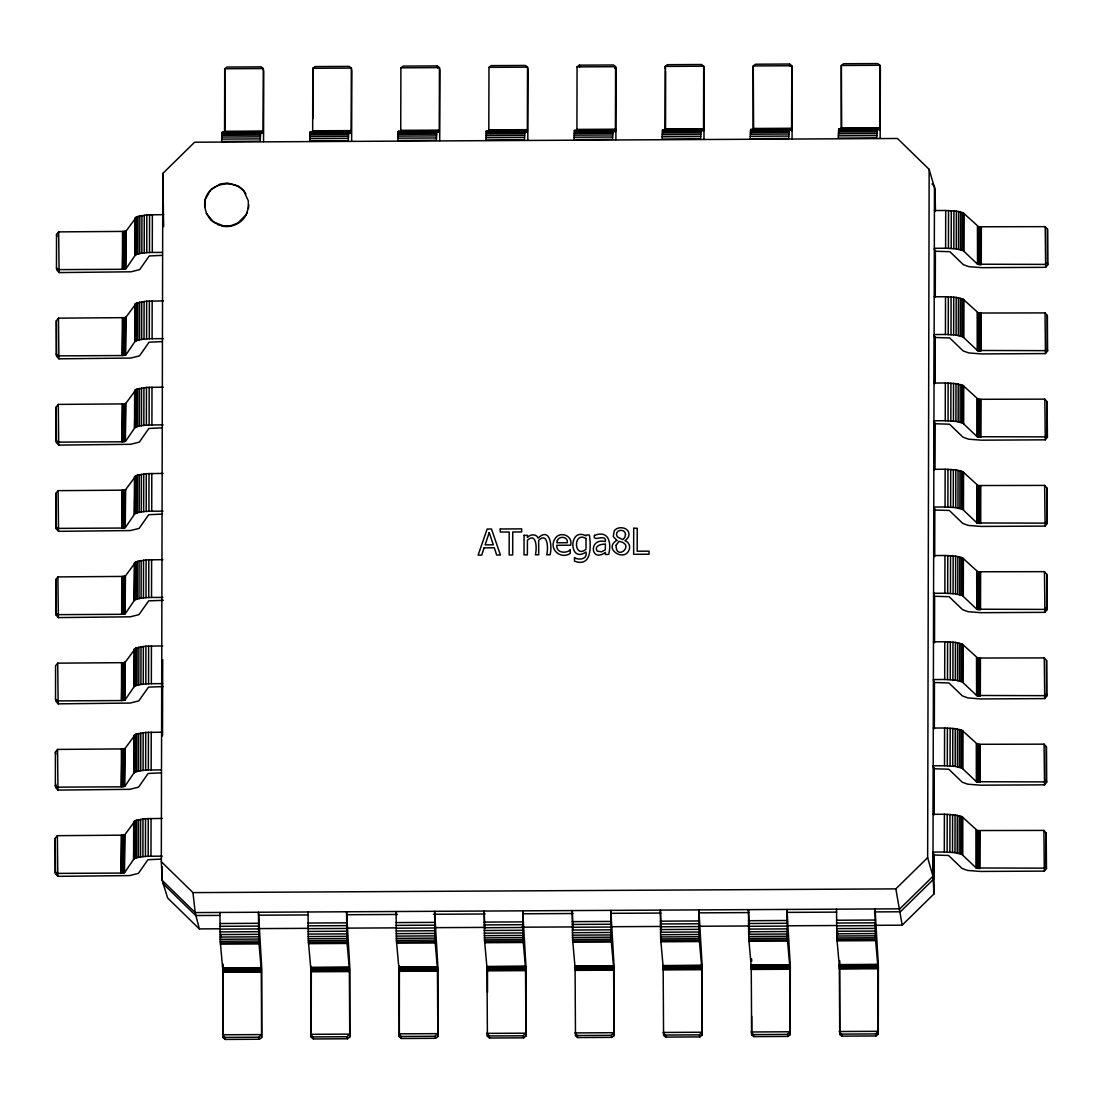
<?xml version="1.0" encoding="UTF-8"?>
<svg xmlns="http://www.w3.org/2000/svg" width="1103" height="1103" viewBox="0 0 1103 1103"><rect width="100%" height="100%" fill="white"/><g stroke="black" fill="none" stroke-linecap="round" stroke-linejoin="round"><path stroke-width="1.5" d="M161.162 859.113L147.926 859.72L138.385 873.383L129.74 875.575L57.783 876.347L55.508 873.755L55.15 871.715L55.219 838.294L57.356 835.674L123.426 835.164L124.901 834.654L135.324 820.563L145.527 818.688L162.348 818.426M161.355 772.858L148.119 773.465L138.578 787.142L129.92 789.321L57.976 790.093L55.688 787.501L55.343 785.46L55.412 752.039L57.535 749.42L123.619 748.909L125.08 748.399L135.517 734.308L145.72 732.433L162.541 732.171M163.161 686.604L148.533 687.1L138.771 700.888L130.113 703.066L58.156 703.852L55.881 701.246L55.522 699.205L55.591 665.785L57.728 663.165L123.812 662.655L125.273 662.145L135.697 648.054L145.913 646.179L162.72 645.917M163.341 600.349L148.712 600.845L138.95 614.633L130.292 616.811L58.349 617.597L56.074 614.991L55.715 612.951L55.784 579.53L57.907 576.91L123.991 576.414L125.452 575.89L135.89 561.813L146.092 559.924L162.913 559.662M161.92 514.108L148.684 514.715L139.143 528.378L130.485 530.557L58.528 531.343L56.253 528.737L55.895 526.696L55.977 493.275L58.101 490.656L124.184 490.159L125.645 489.635L136.069 475.558L146.285 473.683L163.092 473.408M162.1 427.854L148.864 428.46L139.323 442.124L130.664 444.302L58.721 445.088L56.446 442.482L56.088 440.442L56.156 407.021L58.28 404.401L124.363 403.905L125.839 403.381L136.262 389.304L146.465 387.429L163.285 387.153M162.293 341.599L149.057 342.206L139.516 355.869L130.857 358.048L58.9 358.833L56.625 356.241L56.267 354.187L56.35 320.766L58.473 318.147L124.556 317.65L126.018 317.126L136.441 303.049L146.658 301.174L163.465 300.898M162.472 255.344L149.236 255.951L139.695 269.615L131.05 271.793L59.093 272.579L56.818 269.987L56.46 267.946L56.529 234.512L58.666 231.892L124.749 231.396L126.211 230.885L136.634 216.795L146.837 214.92L163.658 214.644M55.508 873.755L55.219 838.294M55.688 787.501L55.701 784.164M56.074 614.991L55.784 579.53M56.253 528.737L55.977 493.275M56.446 442.482L56.156 407.021M56.625 356.241L56.35 320.766M57.356 835.674L57.783 876.347M57.535 749.42L57.976 790.093M57.728 663.165L58.156 703.852M57.907 576.91L58.349 617.597M58.101 490.656L58.528 531.343M58.28 404.401L58.721 445.088M58.473 318.147L58.9 358.833M58.666 231.892L59.093 272.579M55.15 871.715L57.273 873.397L121.137 873.066L121.206 835.329M55.343 785.46L57.453 787.156L121.316 786.811L121.399 749.075M55.522 699.205L57.646 700.901L121.509 700.557L121.592 662.82M55.715 612.951L57.825 614.647L121.688 614.302L121.771 576.566M55.895 526.696L58.018 528.392L121.882 528.047L121.964 490.311M56.088 440.442L58.211 442.138L122.061 441.793L122.143 404.056M56.267 354.187L58.39 355.883L122.254 355.538L122.336 317.816M56.46 267.946L58.583 269.628L122.447 269.297L122.516 231.561M121.137 873.066L121.799 835.316M121.316 786.811L121.992 749.061M121.509 700.557L122.185 662.806M121.688 614.302L122.364 576.552M121.882 528.047L122.557 490.297M122.061 441.793L122.736 404.056M122.254 355.538L122.929 317.802M122.447 269.297L123.109 231.547M121.73 873.052L122.378 835.288M121.909 786.797L122.571 749.034M122.102 700.543L122.764 662.779M122.281 614.288L122.943 576.524M122.474 528.034L123.136 490.27M122.654 441.779L123.315 404.015M122.847 355.538L123.508 317.761M123.04 269.284L123.688 231.506M122.295 873.024L122.929 835.233M122.488 786.77L123.109 748.978M122.681 700.515L123.302 662.724M122.86 614.261L123.481 576.469M123.053 528.006L123.674 490.228M123.233 441.751L123.867 403.974M123.426 355.497L124.046 317.719M123.619 269.242L124.239 231.465M122.847 872.969L123.426 835.164M123.026 786.715L123.619 748.909M123.219 700.46L123.812 662.655M123.412 614.206L123.991 576.414M123.591 527.951L124.184 490.159M123.784 441.71L124.363 403.905M123.963 355.456L124.556 317.65M124.156 269.201L124.749 231.396M123.357 872.9L123.867 835.081M123.536 786.646L124.06 748.827M123.729 700.391L124.239 662.586M123.908 614.15L124.432 576.331M124.101 527.896L124.625 490.077M124.281 441.641L124.804 403.822M124.474 355.387L124.997 317.567M124.667 269.132L125.177 231.313M123.784 872.818L124.253 834.985M123.977 786.563L124.432 748.744M124.156 700.322L124.625 662.489M124.349 614.068L124.818 576.235M124.542 527.813L124.997 489.98M124.722 441.558L125.19 403.726M124.915 355.304L125.37 317.471M125.094 269.049L125.563 231.216M124.17 872.721L124.556 834.888M124.349 786.48L124.736 748.634M124.542 700.226L124.929 662.379M124.736 613.971L125.108 576.124M124.915 527.717L125.301 489.87M125.108 441.462L125.494 403.615M125.287 355.207L125.673 317.361M125.48 268.953L125.866 231.12M124.474 872.625L124.901 834.654M124.653 786.37L125.08 748.399M124.846 700.115L125.273 662.145M125.025 613.861L125.452 575.89M125.218 527.606L125.645 489.635M125.411 441.352L125.839 403.381M125.59 355.097L126.018 317.126M125.783 268.856L126.211 230.885M124.68 872.501L133.615 859.402L133.697 821.666M124.873 786.26L133.808 773.148L133.89 735.411M125.053 700.005L133.987 686.893L134.07 649.157M125.246 613.751L134.18 600.652L134.263 562.916M125.425 527.496L134.359 514.398L134.442 476.661M125.618 441.241L134.552 428.143L134.635 390.407M125.811 354.987L134.745 341.889L134.814 304.152M125.99 268.732L134.924 255.634L135.007 217.898M133.615 859.402L134.304 821.101M133.808 773.148L134.497 734.846M133.987 686.893L134.676 648.592M134.18 600.652L134.869 562.351M134.359 514.398L135.049 476.096M134.552 428.143L135.242 389.842M134.745 341.889L135.421 303.587M134.924 255.634L135.614 217.332M134.221 858.837L135.242 858.299L135.324 820.563M134.414 772.583L135.435 772.045L135.517 734.308M134.594 686.328L135.614 685.79L135.697 648.054M134.787 600.087L135.807 599.536L135.89 561.813M134.966 513.833L135.986 513.295L136.069 475.558M135.159 427.578L136.179 427.04L136.262 389.304M135.352 341.323L136.358 340.786L136.441 303.049M135.531 255.069L136.551 254.531L136.634 216.795M135.242 858.299L136.662 857.803L136.744 820.067M135.435 772.045L136.855 771.548L136.937 733.812M135.614 685.79L137.034 685.294L137.117 647.558M135.807 599.536L137.227 599.039L137.31 561.303M135.986 513.295L137.42 512.785L137.489 475.048M136.179 427.04L137.599 426.544L137.682 388.808M136.358 340.786L137.792 340.289L137.875 302.553M136.551 254.531L137.972 254.035L138.054 216.298M136.662 857.803L138.44 857.362L138.523 819.626M136.855 771.548L138.62 771.107L138.702 733.371M137.034 685.294L138.813 684.853L138.895 647.116M137.227 599.039L139.006 598.598L139.088 560.862M137.42 512.785L139.185 512.343L139.268 474.607M137.599 426.544L139.378 426.089L139.461 388.353M137.792 340.289L139.557 339.834L139.64 302.098M137.972 254.035L139.75 253.58L139.833 215.843M138.44 857.362L140.536 856.976L140.619 819.239M138.62 771.107L140.715 770.721L140.798 732.985M138.813 684.853L140.908 684.467L140.991 646.73M139.006 598.598L141.087 598.212L141.17 560.476M139.185 512.343L141.281 511.957L141.363 474.221M139.378 426.089L141.474 425.703L141.542 387.966M139.557 339.834L141.653 339.448L141.736 301.712M139.75 253.58L141.846 253.194L141.929 215.471M140.536 856.976L142.894 856.659L142.976 818.922M140.715 770.721L143.073 770.404L143.156 732.668M140.908 684.467L143.266 684.15L143.349 646.413M141.087 598.212L143.459 597.895L143.528 560.159M141.281 511.957L143.638 511.64L143.721 473.918M141.474 425.703L143.831 425.4L143.914 387.663M141.653 339.448L144.01 339.145L144.093 301.409M141.846 253.194L144.203 252.89L144.286 215.154M142.894 856.659L145.444 856.424L145.527 818.688M143.073 770.404L145.637 770.17L145.72 732.433M143.266 684.15L145.83 683.915L145.913 646.179M143.459 597.895L146.01 597.661L146.092 559.924M143.638 511.64L146.203 511.42L146.285 473.683M143.831 425.4L146.382 425.165L146.465 387.429M144.01 339.145L146.575 338.911L146.658 301.174M144.203 252.89L146.754 252.656L146.837 214.92M145.444 856.424L148.174 856.273L148.257 818.536M145.637 770.17L148.353 770.018L148.436 732.295M145.83 683.915L148.547 683.777L148.629 646.041M146.01 597.661L148.726 597.523L148.808 559.786M146.203 511.42L148.919 511.268L149.002 473.532M146.382 425.165L149.112 425.013L149.181 387.277M146.575 338.911L149.291 338.759L149.374 301.022M146.754 252.656L149.484 252.504L149.567 214.768M148.174 856.273L150.973 856.218L151.056 818.481M148.353 770.018L151.152 769.963L151.235 732.227M148.547 683.777L151.345 683.708L151.428 645.972M148.726 597.523L151.525 597.454L151.607 559.717M148.919 511.268L151.718 511.199L151.8 473.463M149.112 425.013L151.911 424.958L151.993 387.222M149.291 338.759L152.09 338.704L152.173 300.967M149.484 252.504L152.283 252.449L152.366 214.713M219.993 928.795L199.312 928.905L167.642 897.994L162.21 880.415L161.314 861.705L162.803 173.461L194.611 142.218L897.47 138.482L929.153 169.393L934.972 189.247L935.468 210.838M162.238 866.655L162.21 880.415L195.176 912.581L199.312 928.905M162.527 735.866L162.692 659.635M163.63 226.653L162.803 173.461M204.662 202.869L204.731 206.978L205.31 199.257L210.728 189.744L220.186 183.994L227.576 183.029L238.193 186.159L243.763 190.943L248.313 200.815L248.368 208.564L248.699 204.91M261.673 1037.523L261.259 969.179L258.778 941.052L258.488 912.25L261.797 969.385L261.673 1037.523L259.398 1039.247L225.26 1039.426L223.137 1037.73L222.723 969.385L220.242 941.259L219.952 912.457M224.571 132.898L224.722 68.744L227.011 67.035L261.149 66.856L263.259 68.551L263.769 71.488L263.548 141.611M223.137 1037.73L223.178 964.16M225.109 132.539L224.722 68.744L263.259 68.551L263.079 133.491L260.722 132.043L222.186 132.25L221.648 141.432L260.198 141.225L260.722 132.043M349.761 1037.054L349.348 968.71L346.866 940.583L346.576 911.781L349.885 968.917L349.761 1037.054L347.473 1038.778L313.349 1038.957L311.225 1037.261L310.812 968.917L308.33 940.79L308.04 911.988M312.659 131.933L312.811 68.276L315.1 66.566L349.224 66.387L351.347 68.083L351.857 71.019L351.636 141.143M311.225 1037.261L311.308 966.352M313.224 118.559L312.811 68.276L351.347 68.083L351.085 133.67L348.81 131.574L310.274 131.781L309.736 140.963L348.272 140.757L348.81 131.574M437.85 1036.586L437.436 968.241L434.954 940.114L434.651 911.312L437.96 968.448L437.85 1036.586L435.561 1038.309L401.437 1038.488L399.314 1036.792L398.9 968.448L396.404 940.321L396.115 911.519L396.639 914.47M400.734 131.96L400.899 67.807L403.174 66.097L437.312 65.918L439.435 67.614L439.945 70.551L439.725 140.674M399.314 1036.792L399.396 965.883M436.898 131.105L436.361 140.288L397.825 140.495L398.362 131.312L436.898 131.105L439.256 132.553L439.435 67.614L400.899 67.807M525.938 1036.117L525.524 967.772L523.029 939.646L522.739 910.844L526.048 967.979L525.938 1036.117L523.649 1037.84L489.511 1038.02L487.402 1036.324L486.988 967.979L484.493 939.853L484.203 911.05L484.769 928.823M488.808 131.919L488.974 67.338L491.262 65.629L525.4 65.449L527.524 67.145L528.034 70.096L527.813 140.205M487.402 1036.324L487.402 1032.946M487.498 992.383L487.512 968.186M524.987 130.637L524.449 139.819L485.913 140.026L486.451 130.843L524.987 130.637L527.331 132.084L527.524 67.145L488.974 67.338M614.026 1035.662L613.613 967.303L611.117 939.177L610.828 910.375L614.137 967.51L614.026 1035.662L611.738 1037.371L577.6 1037.551L575.476 1035.855L575.077 967.51L572.581 939.384L572.292 910.582L572.884 928.96M576.924 130.526L577.062 66.883L579.351 65.16L613.489 64.98L615.598 66.676L616.122 69.627L615.888 139.736M613.061 130.168L612.537 139.35L574.001 139.557L574.525 130.375L613.061 130.168L615.419 131.615L615.598 66.676L577.062 66.883M702.101 1035.193L701.687 966.835L699.205 938.708L698.916 909.906L702.225 967.041L702.101 1035.193L699.826 1036.903L665.688 1037.082L663.565 1035.386L663.151 967.041L660.669 938.915L660.38 910.113L661.29 931.883M664.999 130.554L665.15 66.414L667.439 64.691L701.563 64.512L703.686 66.208L704.197 69.158L703.976 139.268M665.536 130.195L665.66 71.047M701.15 129.699L700.612 138.881L662.076 139.088L662.613 129.906L701.15 129.699L703.507 131.147L703.686 66.208L665.15 66.414L665.66 69.351M790.189 1034.724L789.776 966.366L787.294 938.239L787.004 909.437L790.313 966.573L790.189 1034.724L787.9 1036.434L753.776 1036.613L751.653 1034.917L751.24 966.573L748.758 938.446L748.468 909.644L749.53 933.11M753.087 129.589L753.239 65.946L755.527 64.222L789.651 64.043L791.775 65.739L792.285 68.689L792.064 138.799M751.653 1034.917L751.695 1016.332M753.625 129.727L753.239 65.946L791.775 65.739L791.596 130.678L789.238 129.23L750.702 129.437L750.164 138.62L788.7 138.413L789.238 129.23M878.278 1034.256L877.864 965.897L875.368 937.771L875.079 908.969L878.388 966.104L878.278 1034.256L875.989 1035.965L841.851 1036.144L839.741 1034.449L839.328 966.104L836.832 937.977L836.543 909.175M841.162 129.616L841.327 65.477L843.602 63.753L877.74 63.574L879.863 65.27L880.373 68.221L880.153 138.33M839.741 1034.449L839.769 960.878M841.699 129.258L841.327 65.477L879.863 65.27L879.684 130.209L877.326 128.761L838.79 128.968L838.252 138.151L876.788 137.944L877.326 128.761M874.61 925.32L902.171 925.169L933.979 893.926L932.959 876.32L927.651 857.624L929.153 169.393M933.538 853.46L933.469 879.27L900.379 911.781L874.527 911.919M933.621 813.876L933.717 767.412M933.8 727.842L933.91 681.378M933.993 641.794L934.103 592.821M934.172 555.76L934.282 509.296M934.365 469.726L934.462 423.262M934.544 383.692L934.655 337.228M934.737 297.645L934.834 251.194M934.93 211.611L934.972 189.247M933.979 893.926L934.076 854.342M934.158 814.772L934.255 768.322M934.338 728.738L934.448 682.288M934.531 642.718L934.627 596.254M934.71 556.684L934.82 508.511M934.903 468.94L935.013 422.477M935.096 382.906L935.192 336.443M935.275 296.872L935.385 250.422M944.389 814.262L955.074 814.91L962.023 816.703L977.313 830.545L1043.907 830.421L1046.182 833.013L1046.113 866.448L1043.824 868.158L976.224 867.978L961.94 854.439L954.991 852.633L944.306 851.999L944.389 814.262L933.097 814.317M944.582 728.008L955.267 728.656L962.202 730.448L977.492 744.291L1044.1 744.167L1046.375 746.759L1046.292 780.193L1044.017 781.903L976.417 781.724L962.133 768.184L955.184 766.392L944.499 765.744L944.582 728.008L933.29 728.063M944.761 641.753L955.446 642.401L962.395 644.193L977.685 658.036L1044.279 657.912L1046.554 660.518L1046.485 693.939L1044.196 695.648L976.596 695.469L962.312 681.93L955.363 680.137L944.692 679.489L944.761 641.753L933.469 641.822M944.954 555.498L955.639 556.146L962.588 557.939L977.865 571.781L1044.472 571.657L1046.747 574.263L1046.678 607.684L1044.389 609.394L976.789 609.214L962.505 595.675L955.556 593.883L944.871 593.235L944.954 555.498L933.662 555.567M945.147 469.244L955.818 469.892L962.767 471.684L978.058 485.541L1044.651 485.403L1046.926 488.009L1046.857 521.429L1044.569 523.139L976.968 522.96L962.685 509.421L955.736 507.628L945.064 506.98L945.147 469.244L933.841 469.313M945.326 383.003L956.011 383.637L962.96 385.43L978.251 399.286L1044.844 399.148L1047.119 401.754L1047.05 435.175L1044.762 436.885L977.161 436.719L962.878 423.166L955.929 421.374L945.243 420.726L945.326 383.003L934.034 383.058M945.519 296.748L956.191 297.383L963.14 299.189L978.43 313.031L1045.024 312.907L1047.312 315.499L1047.23 348.92L1044.955 350.644L977.355 350.464L963.057 336.925L956.108 335.119L945.436 334.485L945.519 296.748L934.213 296.804M945.698 210.494L956.384 211.128L963.333 212.934L978.623 226.777L1045.217 226.653L1047.492 229.245L1047.423 262.666L1045.134 264.389L977.534 264.21L963.25 250.671L956.301 248.864L945.616 248.23L945.698 210.494L934.406 210.549M947.132 852.026L947.215 814.29M947.312 765.772L947.394 728.035M947.505 679.517L947.587 641.781M947.684 593.262L947.767 555.526M947.877 507.022L947.96 469.285M948.056 420.767L948.139 383.031M948.249 334.512L948.332 296.776M948.442 248.258L948.525 210.521M949.89 852.15L949.973 814.414M950.083 765.896L950.166 728.159M950.262 679.641L950.345 641.905M950.455 593.386L950.538 555.65M950.634 507.132L950.717 469.395M950.827 420.877L950.91 383.141M951.02 334.623L951.089 296.886M951.2 248.382L951.282 210.645M952.523 852.357L952.606 814.621M952.716 766.102L952.799 728.366M952.909 679.848L952.978 642.111M953.089 593.593L953.171 555.857M953.282 507.339L953.364 469.602M953.461 421.084L953.543 383.348M953.654 334.829L953.737 297.093M953.833 248.575L953.916 210.838M954.991 852.633L955.074 814.91M955.184 766.392L955.267 728.656M955.363 680.137L955.446 642.401M955.556 593.883L955.639 556.146M955.736 507.628L955.818 469.892M955.929 421.374L956.011 383.637M956.108 335.119L956.191 297.383M956.301 248.864L956.384 211.128M957.211 853.005L957.294 815.269M957.404 766.75L957.487 729.014M957.583 680.496L957.666 642.759M957.776 594.241L957.859 556.505M957.969 507.987L958.052 470.25M958.149 421.732L958.231 383.996M958.342 335.477L958.424 297.741M958.521 249.223L958.604 211.5M959.141 853.432L959.224 815.696M959.334 767.178L959.403 729.441M959.513 680.923L959.596 643.187M959.707 594.669L959.789 556.932M959.886 508.414L959.968 470.678M960.079 422.159L960.161 384.423M960.258 335.905L960.341 298.168M960.451 249.65L960.534 211.914M960.741 853.915L960.823 816.179M960.92 767.66L961.003 729.924M961.113 681.406L961.196 643.669M961.292 595.151L961.375 557.415M961.485 508.897L961.568 471.16M961.664 422.642L961.747 384.906M961.857 336.387L961.94 298.651M962.05 250.133L962.133 212.396M961.94 854.439L962.023 816.703M962.133 768.184L962.202 730.448M962.312 681.93L962.395 644.193M962.505 595.675L962.588 557.939M962.685 509.421L962.767 471.684M962.878 423.166L962.96 385.43M963.057 336.925L963.14 299.189M963.25 250.671L963.333 212.934M962.74 854.99L962.822 817.254M962.933 768.736L963.016 731.013M963.112 682.495L963.195 644.759M963.305 596.24L963.388 558.504M963.484 509.986L963.567 472.249M963.677 423.731L963.76 385.995M963.87 337.477L963.953 299.74M964.05 251.222L964.132 213.486M976.224 867.978L976.127 830.118M976.417 781.724L976.32 743.877M976.596 695.469L976.513 657.622M976.789 609.214L976.693 571.368M976.968 522.96L976.886 485.113M977.161 436.719L977.065 398.859M977.355 350.464L977.258 312.604M977.534 264.21L977.437 226.349M976.472 868.089L976.555 830.352M976.665 781.834L976.748 744.098M976.844 695.579L976.927 657.843M977.037 609.325L977.12 571.588M977.23 523.084L977.313 485.348M977.41 436.829L977.492 399.093M977.603 350.575L977.685 312.838M977.782 264.32L977.865 226.584M976.817 868.185L976.9 830.462M976.996 781.944L977.079 744.208M977.189 695.69L977.272 657.953M977.382 609.435L977.451 571.699M977.561 523.18L977.644 485.444M977.754 436.926L977.837 399.189M977.934 350.671L978.016 312.935M978.127 264.417L978.209 226.68M977.23 868.282L977.313 830.545M977.41 782.027L977.492 744.291M977.603 695.772L977.685 658.036M977.782 609.518L977.865 571.781M977.975 523.277L978.058 485.541M978.168 437.022L978.251 399.286M978.347 350.768L978.43 313.031M978.54 264.513L978.623 226.777M977.699 868.364L977.782 830.628M977.892 782.11L977.975 744.373M978.071 695.855L978.154 658.119M978.264 609.601L978.347 571.864M978.458 523.346L978.526 485.61M978.637 437.091L978.719 399.355M978.83 350.837L978.912 313.1M979.009 264.582L979.092 226.846M978.223 868.419L978.306 830.683M978.402 782.165L978.485 744.428M978.595 695.91L978.678 658.174M978.788 609.656L978.857 571.919M978.968 523.401L979.05 485.678M979.161 437.16L979.243 399.424M979.34 350.906L979.423 313.169M979.533 264.651L979.616 226.915M978.775 868.461L978.857 830.724M978.968 782.206L979.05 744.47M979.147 695.952L979.23 658.215M979.34 609.711L979.423 571.974M979.533 523.456L979.616 485.72M979.712 437.202L979.795 399.465M979.905 350.947L979.988 313.211M980.084 264.692L980.167 226.956M979.367 868.488L979.45 830.752M979.561 782.234L979.629 744.497M979.74 695.979L979.822 658.243M979.933 609.725L980.015 571.988M980.112 523.47L980.195 485.747M980.305 437.229L980.388 399.493M980.484 350.975L980.567 313.238M980.677 264.72L980.76 226.984M979.96 868.488L980.043 830.766M980.153 782.248L980.236 744.511M980.333 695.993L980.415 658.257M980.526 609.738L980.608 572.002M980.719 523.484L980.788 485.747M980.898 437.229L980.981 399.493M981.091 350.975L981.174 313.238M981.27 264.72L981.353 226.984M1043.907 830.421L1044.334 871.108L980.484 871.439L967.579 870.446L962.05 868.447L948.566 855.459L933.524 855.004L933.014 852.054L944.306 851.999M1044.1 744.167L1044.527 784.853L980.664 785.184L967.758 784.192L962.23 782.192L948.745 769.205L933.717 768.75L933.207 765.799L944.499 765.744M1044.279 657.912L1044.72 698.599L980.857 698.944L967.951 697.937L962.423 695.938L948.938 682.964L933.896 682.495L933.386 679.558L944.692 679.489M1044.472 571.657L1044.899 612.344L981.036 612.689L968.131 611.682L962.602 609.683L949.118 596.709L934.089 596.24L933.579 593.304L944.871 593.235M1044.651 485.403L1045.092 526.09L981.229 526.434L968.324 525.428L962.795 523.429L949.311 510.455L934.282 510L933.758 507.049L945.064 506.98M1044.844 399.148L1045.272 439.835L981.408 440.18L968.503 439.173L962.988 437.188L949.504 424.2L934.462 423.745L933.951 420.794L945.243 420.726M1045.024 312.907L1045.465 353.58L981.601 353.925L968.696 352.919L963.167 350.933L949.683 337.945L934.655 337.49L934.131 334.54L945.436 334.485M1045.217 226.653L1045.644 267.326L981.794 267.671L968.889 266.664L963.36 264.679L949.876 251.691L934.834 251.236L934.324 248.285L945.616 248.23M1044.334 871.108L1046.471 868.488L1046.182 833.013M1044.527 784.853L1046.65 782.234L1046.375 746.759M1044.72 698.599L1046.844 695.979L1046.554 660.518M1044.899 612.344L1047.023 609.725L1046.747 574.263M1045.092 526.09L1047.216 523.47L1046.926 488.009M1045.272 439.835L1047.409 437.215L1047.119 401.754M1045.465 353.58L1047.588 350.961L1047.312 315.499M1045.644 267.326L1047.781 264.706L1047.492 229.245M204.744 203.324C205.503 181.94 237.462 177.266 245.845 193.963M247.43 212.107L245.886 215.443L248.299 208.109M216.643 223.881L210.742 220.035L206.523 213.568L213.472 221.993L223.757 225.977L231.189 225.632L238.11 222.875L245.804 214.988M221.4 225.936C230.265 228.197 240.33 224.24 245.183 216.464M310.177 131.905L351.195 131.726M259.398 1039.247L259.04 1037.206L261.163 1034.586L222.627 1034.779L224.902 1037.385L225.26 1039.426M347.473 1038.778L347.128 1036.737L349.251 1034.118L310.715 1034.311L312.99 1036.917L313.349 1038.957M435.561 1038.309L435.202 1036.268L437.339 1033.649L398.803 1033.842L401.078 1036.448L401.437 1038.488M523.649 1037.84L523.291 1035.8L525.414 1033.18L486.878 1033.373L489.167 1035.979L489.511 1038.02M611.738 1037.371L611.379 1035.331L613.502 1032.711L574.966 1032.904L577.241 1035.51L577.6 1037.551M699.826 1036.903L699.467 1034.862L701.591 1032.243L663.055 1032.449L665.33 1035.041L665.688 1037.082M787.9 1036.434L787.556 1034.393L789.679 1031.774L751.143 1031.981L753.418 1034.573L753.776 1036.613M875.989 1035.965L875.63 1033.925L877.767 1031.305L839.231 1031.512L841.506 1034.104L841.851 1036.144M161.314 861.705L192.984 892.617L895.843 888.88L927.651 857.624M224.585 131.285L263.121 131.078M312.673 130.816L351.209 130.609M400.761 130.347L439.297 130.14M488.85 129.878L527.386 129.671M576.924 129.409L615.46 129.203M665.012 128.941L703.549 128.734M753.101 128.472L791.637 128.265M841.189 128.003L879.725 127.796M224.585 131.864L263.121 131.657M312.673 131.395L351.209 131.188M400.761 130.926L439.297 130.719M488.836 130.457L527.372 130.251M576.924 129.989L615.46 129.782M665.012 129.52L703.549 129.313M753.101 129.051L791.637 128.844M841.189 128.582L879.725 128.375M222.089 132.374L263.121 132.195M398.266 131.436L439.284 131.257M486.34 130.967L527.372 130.788M574.429 130.499L615.46 130.319M662.517 130.03L703.549 129.851M750.605 129.561L791.623 129.382M838.694 129.106L879.711 128.913M221.993 132.939L263.107 132.691M310.081 132.47L351.195 132.222M398.169 132.002L439.284 131.753M486.244 131.533L527.358 131.285M574.332 131.064L615.446 130.816M662.42 130.595L703.535 130.347M750.509 130.126L789.045 129.92M838.597 129.658L879.711 129.409M347.831 132.677L351.181 132.663M510.592 131.808L513.943 131.795M523.994 131.74L527.344 131.726M612.082 131.271L615.433 131.257M612.068 131.643L615.419 131.615M221.91 133.918L260.446 133.711M309.984 133.449L348.534 133.242M398.073 132.98L436.609 132.774M486.161 132.512L524.697 132.305M574.249 132.043L612.785 131.836M662.338 131.574L700.874 131.367M750.412 131.105L788.948 130.899M838.501 130.637L877.037 130.43M221.827 135.297L260.363 135.09M309.915 134.828L348.451 134.621M397.99 134.359L436.54 134.152M486.078 133.89L524.614 133.684M574.167 133.422L612.703 133.215M662.255 132.953L700.791 132.746M750.343 132.484L788.879 132.277M838.418 132.015L876.954 131.808M221.758 137.034L260.294 136.827M309.846 136.565L348.383 136.358M397.921 136.096L436.457 135.89M486.009 135.628L524.545 135.421M574.098 135.159L612.634 134.952M662.186 134.69L700.722 134.483M750.274 134.221L788.81 134.014M838.349 133.753L876.885 133.546M221.703 139.088L260.239 138.895M309.778 138.62L348.327 138.427M397.866 138.151L436.402 137.958M485.954 137.682L524.49 137.489M574.043 137.213L612.579 137.02M662.131 136.744L700.667 136.551M750.205 136.276L788.742 136.083M838.294 135.821L876.83 135.614M152.283 252.449L161.962 252.394M152.09 338.704L163.396 338.635M151.911 424.958L163.203 424.889M151.718 511.199L163.01 511.144M151.525 597.454L162.83 597.399M151.345 683.708L162.637 683.653M151.152 769.963L160.845 769.908M150.973 856.218L162.265 856.162M219.814 915.407L195.686 915.531L162.734 883.365M259.439 915.2L307.682 914.938M347.307 914.732L397.273 914.456M433.451 914.263L485.141 914.001M523.043 913.794L573.009 913.532M610.924 913.325L660.89 913.063M698.792 912.857L748.758 912.595M786.66 912.388L836.625 912.126M219.924 923.514L258.46 923.308M308.013 923.046L346.549 922.839M396.101 922.577L434.637 922.37M484.176 922.108L522.725 921.901M572.264 921.639L610.8 921.432M660.352 921.17L698.888 920.964M748.441 920.702L786.977 920.495M836.529 920.233L875.065 920.026M219.924 926.313L258.46 926.106M308.013 925.844L346.549 925.638M396.101 925.376L434.637 925.169M484.189 924.907L522.725 924.7M572.264 924.438L610.8 924.231M660.352 923.969L698.888 923.762M748.441 923.501L786.977 923.294M836.529 923.032L875.065 922.825M257.895 928.602L307.847 928.34M347.473 928.119L395.701 927.871M435.327 927.651L485.279 927.389M521.457 927.196L573.146 926.92M611.034 926.727L661 926.451M698.902 926.258L748.854 925.982M786.756 925.789L836.708 925.514M219.938 929.126L258.488 928.919M308.027 928.657L346.563 928.45M396.115 928.188L434.651 927.981M484.203 927.72L522.739 927.513M572.292 927.251L610.828 927.044M660.366 926.782L698.916 926.575M748.454 926.313L786.99 926.106M836.543 925.844L875.079 925.638M219.98 931.897L258.516 931.69M308.068 931.428L346.604 931.222M396.142 930.96L434.692 930.753M484.231 930.491L522.767 930.284M572.319 930.022L610.855 929.815M660.407 929.553L698.944 929.346M748.496 929.084L787.032 928.878M836.57 928.616L875.106 928.409M220.021 934.558L258.557 934.351M308.109 934.089L346.645 933.883M396.198 933.621L434.734 933.414M484.286 933.152L522.822 932.945M572.36 932.683L610.91 932.476M660.449 932.214L698.985 932.007M748.537 931.745L787.073 931.539M836.625 931.277L875.162 931.07M220.09 937.04L258.626 936.833M308.164 936.571L346.714 936.364M396.253 936.102L434.789 935.895M484.341 935.634L522.877 935.427M572.429 935.165L610.965 934.958M660.518 934.696L699.054 934.489M748.592 934.227L787.128 934.02M836.681 933.758L875.217 933.552M220.159 939.287L258.695 939.08M308.247 938.818L346.783 938.612M396.322 938.35L434.872 938.143M484.41 937.881L522.946 937.674M572.498 937.412L611.034 937.205M660.587 936.943L699.123 936.737M748.675 936.475L787.211 936.268M836.75 936.006L875.299 935.813M220.242 941.259L258.778 941.052M308.33 940.79L346.866 940.583M396.404 940.321L434.954 940.114M484.493 939.853L523.029 939.646M572.581 939.384L611.117 939.177M660.669 938.915L699.205 938.708M748.758 938.446L787.294 938.239M836.832 937.977L875.368 937.771M220.324 942.872L258.874 942.665M308.413 942.403L346.949 942.196M396.501 941.934L435.037 941.728M484.589 941.466L523.125 941.259M572.678 940.997L611.214 940.79M660.752 940.528L699.288 940.321M748.84 940.059L787.377 939.866M836.929 939.591L875.465 939.398M220.421 944.127L258.971 943.92M308.509 943.658L347.045 943.451M396.597 943.189L435.134 942.982M484.686 942.72L523.222 942.514M572.774 942.252L611.31 942.045M660.849 941.783L699.385 941.576M748.937 941.314L787.473 941.107M837.025 940.845L875.561 940.638M222.654 967.882L261.19 967.676M310.743 967.414L349.279 967.207M398.831 966.945L437.367 966.738M486.919 966.476L525.455 966.269M574.994 966.007L613.53 965.801M663.082 965.539L701.618 965.332M751.171 965.07L789.707 964.863M839.259 964.601L877.795 964.394M222.682 968.144L261.218 967.938M310.756 967.676L349.306 967.469M398.845 967.207L437.381 967M486.933 966.738L525.469 966.531M575.021 966.269L613.558 966.063M663.11 965.801L701.646 965.594M751.184 965.332L789.72 965.125M839.273 964.863L877.809 964.656M222.696 968.489L261.232 968.282M310.784 968.02L349.32 967.814M398.872 967.552L437.408 967.345M486.947 967.083L525.483 966.876M575.035 966.614L613.571 966.407M663.124 966.145L701.66 965.938M751.212 965.676L789.748 965.47M839.3 965.208L877.836 965.001M222.709 968.903L261.246 968.696M310.798 968.434L349.334 968.227M398.886 967.965L437.422 967.758M486.974 967.496L525.511 967.29M575.049 967.028L613.599 966.821M663.137 966.559L701.673 966.352M751.226 966.09L789.762 965.883M839.314 965.621L877.85 965.415M222.723 969.385L261.259 969.179M310.812 968.917L349.348 968.71M398.9 968.448L437.436 968.241M486.988 967.979L525.524 967.772M575.077 967.51L613.613 967.303M663.151 967.041L701.687 966.835M751.24 966.573L789.776 966.366M839.328 966.104L877.864 965.897M222.737 969.909L261.273 969.702M310.825 969.44L349.361 969.234M398.914 968.972L437.45 968.765M487.002 968.503L525.538 968.296M575.077 968.034L613.626 967.827M663.165 967.565L701.701 967.359M751.253 967.097L789.789 966.89M839.342 966.628L877.878 966.421M222.751 970.475L261.287 970.268M310.839 970.006L349.375 969.799M398.928 969.537L437.464 969.33M487.002 969.068L525.552 968.861M575.09 968.599L613.626 968.393M663.179 968.131L701.715 967.924M751.267 967.662L789.803 967.455M839.355 967.193L877.891 966.986M222.765 971.067L261.301 970.861M310.839 970.599L349.375 970.392M398.928 970.13L437.464 969.923M487.016 969.661L525.552 969.454M575.104 969.192L613.64 968.985M663.193 968.724L701.729 968.517M751.267 968.255L789.803 968.048M839.355 967.786L877.891 967.579M222.765 971.66L261.301 971.453M310.853 971.191L349.389 970.985M398.928 970.723L437.477 970.516M487.016 970.254L525.552 970.047M575.104 969.785L613.64 969.578M663.193 969.316L701.729 969.11M751.281 968.848L789.817 968.641M839.355 968.379L877.891 968.172M222.765 972.253L261.301 972.046M310.853 971.784L349.389 971.578M398.928 971.316L437.477 971.109M487.016 970.847L525.552 970.64M575.104 970.378L613.64 970.171M663.193 969.909L701.729 969.702M751.281 969.44L789.817 969.234M839.355 968.972L877.891 968.765M224.902 1037.385L259.04 1037.206M312.99 1036.917L347.128 1036.737M401.078 1036.448L435.202 1036.268M489.167 1035.979L523.291 1035.8M577.241 1035.51L611.379 1035.331M665.33 1035.041L699.467 1034.862M753.418 1034.573L787.556 1034.393M841.506 1034.104L875.63 1033.925M217.884 224.791L220.104 225.233M932.021 183.911L934.462 186.297L932.959 876.32L899.855 908.831L195.176 912.581L192.984 892.617M614.605 67.89L616.122 69.627M206.592 214.023L204.648 206.523M895.843 888.88L902.171 925.169M1047.423 262.666L1047.781 264.706M1047.23 348.92L1047.588 350.961M1047.05 435.175L1047.409 437.215M1046.857 521.429L1047.216 523.47M1046.678 607.684L1047.023 609.725M1046.485 693.939L1046.844 695.979M1046.292 780.193L1046.65 782.234M1046.113 866.448L1046.471 868.488M789.651 64.043L790.01 66.083M579.351 65.16L579.709 67.2M437.312 65.918L437.67 67.959M56.529 234.512L56.887 236.552M55.412 752.039L55.77 754.08M837.467 930.946L837.784 934.338M220.862 934.227L221.179 937.619M751.626 958.865L751.695 961.347M500.279 528.985L500.266 532.06L509.2 532.004L509.145 554.974L512.688 554.947L512.73 531.991L521.664 531.949L521.664 528.861L500.279 528.985M524.063 535.355L524.022 554.892L527.386 554.878L527.413 540.291C536.885 531.549 536.94 549.625 535.341 554.837L538.705 554.809L538.664 540.277C548.136 531.412 548.329 549.501 546.674 554.768L550.025 554.754C552.479 546.785 550.121 526.324 538.099 538.112C536.403 533.576 530.033 534.1 527.413 537.506L527.427 535.341L524.063 535.355M570.237 549.873L570.223 553.458C560.655 559.841 548.494 549.101 554.837 539.009C559.359 530.46 573.381 535.493 570.623 545.213L556.794 545.296C556.064 552.81 565.784 553.968 570.237 549.873M574.525 557.76L574.511 561.179C592.118 567.631 590.918 545.944 589.388 535.01L586.231 535.024L586.038 535.865C568.252 526.531 568.734 564.157 585.996 551.969C587.761 559.331 579.309 560.379 574.525 557.76M586.024 538.54L586.01 549.266C573.794 559.262 572.857 530.736 586.024 538.54M594.476 535.41C592.077 543.021 606.526 532.666 605.382 541.601C588.161 537.34 590.546 563.399 605.354 552.382L605.354 554.464L608.691 554.437C611.627 542.883 608.759 529.771 594.476 535.41M605.368 544.234L605.368 549.652L601.59 551.831L597.247 551.155C593.579 546.013 601.493 543.696 605.368 544.234M616.825 540.387C602.362 548.88 625.718 563.316 629.482 548.674C630.323 545.227 628.2 541.807 624.932 540.594C627.083 539.298 628.972 537.023 629 534.335C629.096 528.792 622.326 526.572 617.845 528.254A7.638 7.473 -9.9 0 0 614.274 530.777L613.213 536.472L616.825 540.387M633.701 528.268L633.646 554.313L649.047 554.23L649.06 551.155L637.189 551.21L637.231 528.254L633.701 528.268M625.511 534.376L624.946 537.202L622.837 539.629L617.983 537.244A3.805 3.723 -9.9 0 1 616.563 534.224L616.867 532.611C618.728 528.902 625.608 529.909 625.511 534.376M616.108 545.254C615.626 561.799 636.307 544.413 618.976 541.352L616.108 545.254M557.305 540.594L556.808 542.773L567.356 542.717C568.266 536.623 559.221 535.424 557.305 540.594M484.12 547.833L481.694 555.112L478.123 555.14L487.14 529.054L491.511 529.026L500.417 555.016L496.681 555.043L494.282 547.777L484.12 547.833M489.222 532.57L485.113 544.868L493.303 544.827L489.222 532.57"/></g></svg>
